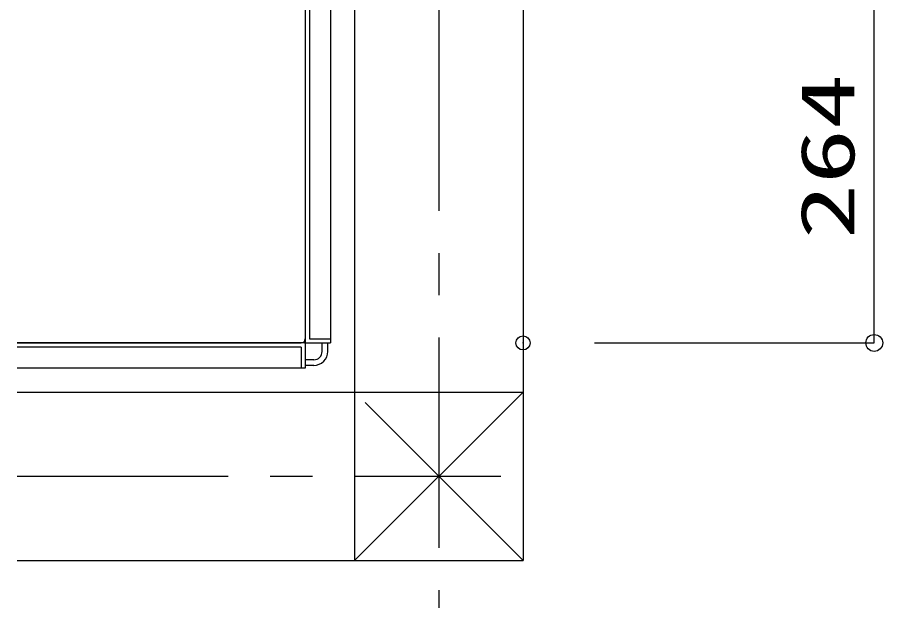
# Model space of a CAD drawing. Units: millimetres on the paper. Extents: x -305 to 305, y -152 to 152.
# Drawn here: x -93.68 to -62.88, y -23.59 to -2.56 of the extents above; entities that cross this region are included whole.
import ezdxf
from ezdxf.enums import TextEntityAlignment as Align

# ---------------------------------------------------------------- set-up
doc = ezdxf.new("R2010")
doc.units = ezdxf.units.MM
doc.header["$PDMODE"] = 32
doc.header["$PDSIZE"] = 0.5
doc.linetypes.add('USER1', pattern=[12, 7.5, -1.5, 1.5, -1.5])
for name, color, linetype, lineweight in [('0-0_0', 7, 'Continuous', 25), ('0-1_VIEW0001', 7, 'Continuous', 25), ('0-2_DEFPOINTS', 7, 'Continuous', 25)]:
    doc.layers.add(name, color=color, linetype=linetype, lineweight=lineweight)
doc.styles.add('ＭＳ ゴシック', font='')
doc.styles.get('ＭＳ ゴシック').set_extended_font_data('MS Gothic')

# ---------------------------------------------------------------- blocks, each defined once
blk = doc.blocks.new('_ORIGIN')
at = {"layer": '0-0_0'}
blk.add_line((0, 0), (-1, 0), dxfattribs=at)
blk.add_circle((0, 0), 0.5, dxfattribs=at)

msp = doc.modelspace()

# ---------------------------------------------------------------- linework, layer by layer
at = {"layer": '0-0_0'}
for p, q in [((-63.184, -13.559), (-63.184, -1.559)), ((-73.145, -14.159), (-63.184, -14.159))]:
    msp.add_line(p, q, dxfattribs=at)
at = {"layer": '0-1_VIEW0001'}
for p, q in [((-83.433, -1.517), (-83.433, -14.01)), ((-83.433, -1.517), (-83.433, -14.134)), ((-83.283, -1.56), (-83.283, -14.009)), ((-82.533, -1.56), (-82.533, -14.159)), ((-81.683, -1.56), (-81.683, -21.909)), ((-75.683, -1.959), (-75.683, -21.908)), ((-93.683, -14.159), (-83.582, -14.159)), ((-83.458, -14.159), (-93.683, -14.159)), ((-83.408, -14.159), (-82.533, -14.159)), ((-83.283, -14.009), (-82.533, -14.009)), ((-82.833, -14.46), (-82.833, -14.159)), ((-82.633, -14.46), (-82.633, -14.159)), ((-83.583, -14.309), (-93.683, -14.309)), ((-83.583, -14.309), (-83.583, -15.059)), ((-83.433, -14.184), (-83.433, -15.059)), ((-83.133, -14.759), (-83.433, -14.759)), ((-83.433, -15.059), (-93.683, -15.059)), ((-83.133, -14.959), (-83.433, -14.959)), ((-93.683, -15.908), (-75.682, -15.908)), ((-81.683, -21.909), (-75.682, -15.908)), ((-81.308, -16.283), (-75.683, -21.908)), ((-93.683, -21.908), (-75.683, -21.908))]:
    msp.add_line(p, q, dxfattribs=at)
at = {"layer": '0-1_VIEW0001', "linetype": 'USER1'}
for p, q in [((-78.683, -1.959), (-78.683, -23.587)), ((-93.683, -18.908), (-76.469, -18.908))]:
    msp.add_line(p, q, dxfattribs=at)
at = {"layer": '0-1_VIEW0001'}
for centre, radius, start, end in [((-83.583, -14.009), 0.15, 270, 0), ((-83.458, -14.184), 0.025, 360, 90), ((-83.408, -14.134), 0.025, 180, 270), ((-83.133, -14.459), 0.5, 270, 0), ((-83.133, -14.459), 0.3, 270, 0)]:
    msp.add_arc(centre, radius, start, end, dxfattribs=at)
at = {"layer": '0-2_DEFPOINTS'}
msp.add_point((-75.685, -14.159), dxfattribs=at)

# ---------------------------------------------------------------- block references
at = {"layer": '0-0_0', "xscale": 0.6, "yscale": 0.6, "rotation": 270}
msp.add_blockref('_ORIGIN', (-63.184, -14.159), dxfattribs=at)

# ---------------------------------------------------------------- texts
at = {"layer": '0-0_0', "style": 'ＭＳ ゴシック', "width": 1.5}
msp.add_text('264', height=1.921, rotation=90, dxfattribs=at).set_placement((-63.314, -10.463), align=Align.BOTTOM_LEFT)

doc.saveas('drawing.dxf')
